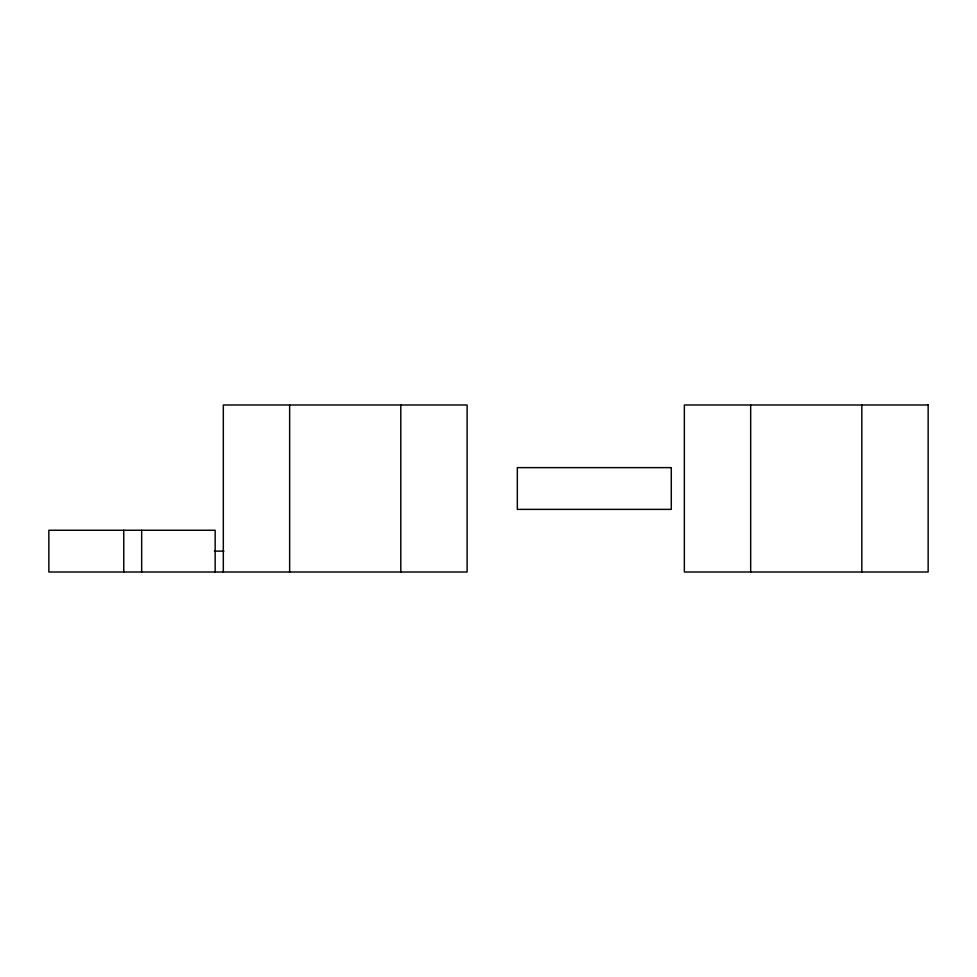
<?xml version="1.0" encoding="UTF-8"?>
<svg xmlns="http://www.w3.org/2000/svg" width="977" height="977" viewBox="0 0 977 977"><rect width="100%" height="100%" fill="white"/><g stroke="black" fill="none" stroke-linecap="round" stroke-linejoin="round"><path stroke-width="1.47" d="M214.439 551.126L223.916 551.126M861.824 404.991L861.824 572.009M750.678 404.991L750.678 572.009M400.802 404.991L400.802 572.009M289.644 404.991L289.644 572.009M223.318 572.009L223.318 404.991L467.116 404.991L467.116 572.009L48.85 572.009L48.85 530.255L215.16 530.255L215.16 572.009M141.677 530.255L141.677 572.009M123.761 530.255L123.761 572.009M928.15 404.991L684.352 404.991L684.352 572.009L928.15 572.009L928.15 404.991M671.284 467.629L517.334 467.629L517.334 509.371L671.284 509.371L671.284 467.629"/></g></svg>
